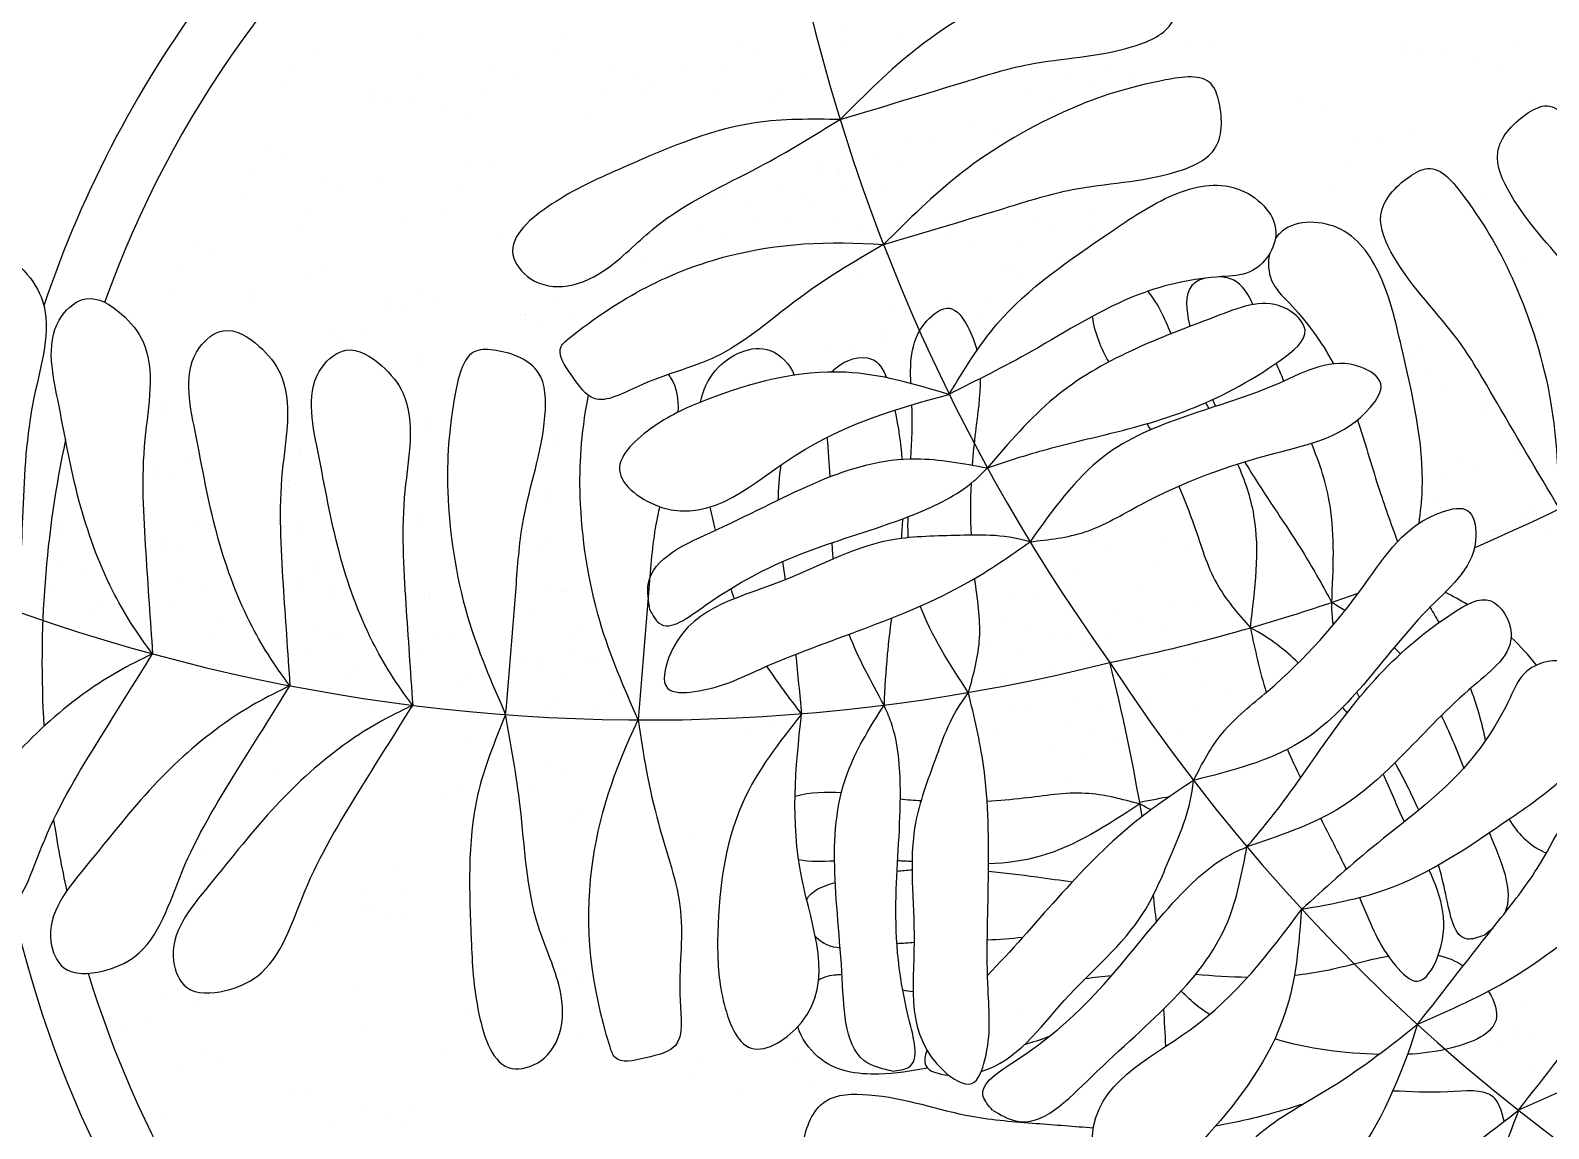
# Model space of a CAD drawing. Header units: millimetres. Extents: x -171 to 194, y -206 to 166.
# Drawn here: x -96 to 39, y -41.5 to 56.2 of the extents above; entities that cross this region are included whole.
import ezdxf

# ---------------------------------------------------------------- set-up
doc = ezdxf.new("R2010")
doc.units = ezdxf.units.MM
for name, color, linetype in [('ceco.net 289 plantpot', 7, 'Continuous'), ('ceco.net 289 pot plant', 95, 'Continuous'), ('ceco.net 289 potting soil', 27, 'Continuous')]:
    doc.layers.add(name, color=color, linetype=linetype)

msp = doc.modelspace()

# ---------------------------------------------------------------- linework, layer by layer
at = {"layer": 'ceco.net 289 plantpot'}
for radius, start, end in [(100, 124.1056, 161.4936), (95, 128.4024, 160.287), (95, 167.9498, 183.434), (95, 188.472, 192.3649), (100, 192.6328, 251.4936), (95, 196.9296, 250.287)]:
    msp.add_arc((0, 0), radius, start, end, dxfattribs=at)
at = {"layer": 'ceco.net 289 pot plant'}
for centre, start, end in [((136.2, 97.78), 163.4487, 215.6738), ((-33.84, 164.21), 293.2872, 333.8699), ((-41.13, 162.54), 231.9759, 284.201), ((-33.84, 164.21), 281.6448, 289.4887), ((-162.54, -41.13), 9.41, 14.201), ((140.43, 91.6), 213.1176, 282.1874), ((-162.54, -41.13), 6.1838, 6.998), ((-162.54, -41.13), 2.3842, 3.5214)]:
    msp.add_arc(centre, 167.66, start, end, dxfattribs=at)
for points, knots in [([(-24, 48.31), (-21.8, 50.52), (-16.95, 55.38), (-8.03, 60.47), (-1.09, 62.71), (5.05, 63.63), (6.17, 60.16), (6.16, 56.37), (0.11, 53.85), (-6.07, 53.79), (-14.71, 51.1), (-20.27, 49.43), (-24, 48.31)], [0, 0, 0, 0, 9.382838, 20.626338, 29.494268, 33.574539, 35.36567, 39.594133, 43.517154, 52.88698, 58.653797, 70.36787, 70.36787, 70.36787, 70.36787]), ([(-20.13, 37.18), (-17.92, 39.38), (-13.08, 44.24), (-4.16, 49.33), (2.78, 51.57), (8.92, 52.49), (10.05, 49.02), (10.03, 45.23), (3.98, 42.71), (-2.2, 42.65), (-10.83, 39.96), (-16.4, 38.29), (-20.13, 37.18)], [0, 0, 0, 0, 9.382838, 20.626338, 29.494268, 33.574539, 35.36567, 39.594133, 43.517154, 52.88698, 58.653797, 70.36787, 70.36787, 70.36787, 70.36787]), ([(50.4, 19.25), (50.27, 22.37), (50.01, 29.22), (46.89, 39.01), (43.31, 45.36), (39.43, 50.2), (36.24, 48.41), (33.69, 45.61), (36.42, 39.66), (40.93, 35.43), (45.45, 27.59), (48.41, 22.6), (50.4, 19.25)], [0, 0, 0, 0, 9.382838, 20.626338, 29.494268, 33.574539, 35.36567, 39.594133, 43.517154, 52.88698, 58.653797, 70.36787, 70.36787, 70.36787, 70.36787]), ([(-24, 48.31), (-26.54, 48.35), (-33.38, 48.46), (-42.13, 44.55), (-49.13, 41.47), (-54.33, 37.25), (-51.5, 33.62), (-47.95, 33.16), (-44.03, 35.24), (-39.42, 40.22), (-31.73, 43.55), (-26.32, 46.89), (-23.97, 48.35)], [0, 0, 0, 0, 7.590313, 20.454844, 27.109435, 32.765399, 35.391152, 38.784652, 42.725385, 48.220503, 58.997267, 67.325939, 67.325939, 67.325939, 67.325939]), ([(40, 13.68), (39.88, 16.8), (39.61, 23.66), (36.5, 33.44), (32.91, 39.8), (29.03, 44.64), (25.85, 42.85), (23.29, 40.05), (26.02, 34.1), (30.53, 29.87), (35.05, 22.03), (38.01, 17.03), (40, 13.68)], [0, 0, 0, 0, 9.382838, 20.626338, 29.494268, 33.574539, 35.36567, 39.594133, 43.517154, 52.88698, 58.653797, 70.36787, 70.36787, 70.36787, 70.36787]), ([(-14.29, 23.86), (-12.97, 26.04), (-9.41, 31.92), (-1.68, 37.08), (5.16, 41.81), (11.25, 43.24), (16.09, 38.75), (13.12, 34.42), (8.24, 34.35), (1.37, 32.86), (-6.16, 27.93), (-11.85, 25.09), (-14.33, 23.85)], [0, 0, 0, 0, 7.590313, 20.454844, 27.109435, 32.765399, 37.953801, 42.158279, 44.701035, 52.251373, 63.028137, 71.356809, 71.356809, 71.356809, 71.356809]), ([(27.51, 12.38), (27.65, 13.37), (28.19, 18.61), (26.37, 26.11), (24.55, 34.24), (21.04, 39.42), (16.03, 39.4), (14.83, 37.86), (14.73, 37.69)], [0.0091578, 0.0091578, 0.0091578, 0.0091578, 0.01518063, 0.04090969, 0.05421887, 0.0655308, 0.0759076, 0.07705323, 0.07705323, 0.07705323, 0.07705323]), ([(-97.07, 4.48), (-96.96, 7.51), (-96.71, 13.9), (-96.29, 22.94), (-93.72, 30.66), (-96.45, 35), (-99.31, 37.23), (-103.7, 34.34), (-102.9, 27.01), (-102.41, 19), (-100.49, 10.98), (-98.29, 6.51), (-97.07, 4.48)], [0.0052118, 0.0052118, 0.0052118, 0.0052118, 0.023307, 0.0434891, 0.0608041, 0.0670587, 0.0739783, 0.0791577, 0.0941122, 0.112631, 0.1295455, 0.1425478, 0.1425478, 0.1425478, 0.1425478]), ([(-20.13, 37.18), (-24.99, 37.56), (-34.99, 36.96), (-43.94, 32.3), (-49.44, 27.75), (-47.77, 25.43), (-45.81, 22.54), (-40.52, 25.54), (-34.35, 26.77), (-27.78, 32.65), (-22.82, 35.64), (-20.13, 37.18)], [0.0013081, 0.0013081, 0.0013081, 0.0013081, 0.0286488, 0.0605725, 0.0625914, 0.0681089, 0.0738116, 0.0818962, 0.0977429, 0.1139236, 0.1326013, 0.1326013, 0.1326013, 0.1326013]), ([(14.2, 36.34), (14.04, 35.55), (14.17, 33.74), (17.01, 31.04), (18.84, 28.53), (19.9, 26.57)], [0.07981882, 0.07981882, 0.07981882, 0.07981882, 0.08431656, 0.08940207, 0.10278415, 0.10278415, 0.10278415, 0.10278415]), ([(8.43, 34.19), (7.98, 34.06), (6.51, 33.27), (6.81, 31.3), (7.1, 29.95), (7.11, 29.9)], [0.196813953, 0.196813953, 0.196813953, 0.196813953, 0.199496196, 0.206499961, 0.206754021, 0.206754021, 0.206754021, 0.206754021]), ([(12.71, 31.84), (12.16, 33.19), (11.39, 34.07), (10.1, 34.3), (9.82, 34.32)], [0.187004793, 0.187004793, 0.187004793, 0.187004793, 0.192715393, 0.194273413, 0.194273413, 0.194273413, 0.194273413]), ([(-85.16, 0.76), (-85.37, 3.78), (-85.81, 10.16), (-86.36, 19.19), (-84.62, 27.14), (-87.8, 31.17), (-90.88, 33.08), (-94.94, 29.74), (-93.36, 22.53), (-92.02, 14.62), (-89.26, 6.85), (-86.59, 2.64), (-85.16, 0.76)], [0.0052118, 0.0052118, 0.0052118, 0.0052118, 0.023307, 0.0434891, 0.0608041, 0.0670587, 0.0739783, 0.0791577, 0.0941122, 0.112631, 0.1295455, 0.1425478, 0.1425478, 0.1425478, 0.1425478]), ([(-10.89, 17.31), (-8.99, 19.53), (-3.47, 26), (6.13, 29.5), (14.69, 32.8), (18.34, 29.26), (10.39, 23.11), (2.99, 21.03), (-6.2, 18.89), (-9.46, 17.79), (-10.89, 17.31)], [0, 0, 0, 0, 8.638946, 25.092333, 31.061174, 33.529494, 37.031377, 54.48071, 60.310517, 64.838593, 64.838593, 64.838593, 64.838593]), ([(-17.7, 24.83), (-17.78, 26.85), (-17.68, 29.59), (-14.14, 32.18), (-12.55, 29.94), (-12.01, 28.47), (-11.83, 27.75)], [0.20041589, 0.20041589, 0.20041589, 0.20041589, 0.21197376, 0.21661728, 0.22112252, 0.22545507, 0.22545507, 0.22545507, 0.22545507]), ([(-72.94, -2.08), (-73.15, 0.94), (-73.59, 7.32), (-74.13, 16.35), (-72.4, 24.3), (-75.58, 28.33), (-78.66, 30.24), (-82.71, 26.9), (-81.14, 19.69), (-79.79, 11.78), (-77.03, 4.01), (-74.36, -0.2), (-72.94, -2.08)], [0.0052118, 0.0052118, 0.0052118, 0.0052118, 0.023307, 0.0434891, 0.0608041, 0.0670587, 0.0739783, 0.0791577, 0.0941122, 0.112631, 0.1295455, 0.1425478, 0.1425478, 0.1425478, 0.1425478]), ([(-62.02, -3.82), (-62.23, -0.8), (-62.67, 5.58), (-63.22, 14.61), (-61.48, 22.56), (-64.67, 26.59), (-67.75, 28.5), (-71.8, 25.17), (-70.22, 17.96), (-68.88, 10.05), (-66.12, 2.28), (-63.45, -1.94), (-62.02, -3.82)], [0.0052118, 0.0052118, 0.0052118, 0.0052118, 0.023307, 0.0434891, 0.0608041, 0.0670587, 0.0739783, 0.0791577, 0.0941122, 0.112631, 0.1295455, 0.1425478, 0.1425478, 0.1425478, 0.1425478]), ([(-53.75, -4.65), (-55, -1.79), (-57.74, 4.5), (-59.21, 14.66), (-58.75, 21.94), (-57.37, 27.99), (-53.72, 27.77), (-50.2, 26.36), (-50.07, 19.81), (-52.28, 14.04), (-52.94, 5.02), (-53.42, -0.77), (-53.75, -4.65)], [0, 0, 0, 0, 9.382838, 20.626338, 29.494268, 33.574539, 35.36567, 39.594133, 43.517154, 52.88698, 58.653797, 70.36787, 70.36787, 70.36787, 70.36787]), ([(-36.42, 23.17), (-36.2, 24.19), (-35.1, 26.79), (-30.65, 28.93), (-28.48, 26.54), (-28.07, 25.55)], [0.05936867, 0.05936867, 0.05936867, 0.05936867, 0.0655308, 0.0759076, 0.08188121, 0.08188121, 0.08188121, 0.08188121]), ([(-24.72, 25.84), (-24.64, 25.94), (-23.79, 26.86), (-21.17, 27.71), (-20.17, 26.11), (-19.88, 25.35)], [0.19196108, 0.19196108, 0.19196108, 0.19196108, 0.19271539, 0.1994962, 0.20393568, 0.20393568, 0.20393568, 0.20393568]), ([(-7.1, 10.74), (-5.1, 13.55), (0.28, 21.11), (12.16, 22.82), (20.47, 27.66), (24.77, 24.94), (21.65, 20.16), (13.5, 18.63), (4.8, 15.44), (-1.93, 11.3), (-5.44, 10.92), (-7.1, 10.74)], [0, 0, 0, 0, 10.026703, 26.902639, 34.34217, 36.663926, 38.916547, 48.326565, 61.187254, 66.697078, 71.644712, 71.644712, 71.644712, 71.644712]), ([(-14.33, 23.85), (-18.94, 22.57), (-27.61, 20.16), (-36.75, 10.92), (-45.38, 17.03), (-40.35, 21.49), (-33.9, 24.35), (-24.45, 26.9), (-17.36, 24.76), (-14.33, 23.85)], [0, 0, 0, 0, 14.579788, 27.423449, 32.447354, 37.37669, 42.640192, 55.267752, 64.636159, 64.636159, 64.636159, 64.636159]), ([(-39.28, 25.62), (-39.21, 25.53), (-38.53, 24.64), (-38.39, 23.4), (-38.42, 22.27)], [0.219170433, 0.219170433, 0.219170433, 0.219170433, 0.219924008, 0.226245223, 0.226245223, 0.226245223, 0.226245223]), ([(-11.53, 25.26), (-11.52, 23.68), (-11.92, 21.12), (-12.17, 18.55), (-12.24, 17.56)], [0.08716938, 0.08716938, 0.08716938, 0.08716938, 0.09665313, 0.10259862, 0.10259862, 0.10259862, 0.10259862]), ([(-40.05, 13.86), (-40.17, 13.34), (-40.68, 10.97), (-41.15, 4.55), (-41.64, -1.24), (-41.96, -5.12), (-43.21, -2.26), (-45.96, 4.02), (-47.43, 14.19), (-47.04, 20.29), (-46.4, 23.7), (-46.39, 23.77)], [0.10249296, 0.10249296, 0.10249296, 0.10249296, 0.10577396, 0.11730759, 0.14073574, 0.14073574, 0.14073574, 0.15950142, 0.18198842, 0.19972428, 0.20007263, 0.20007263, 0.20007263, 0.20007263]), ([(22.02, 21.57), (22.69, 19.62), (23.72, 15.94), (25, 12.37), (25.6, 10.75)], [0.11370204, 0.11370204, 0.11370204, 0.11370204, 0.12605627, 0.13644147, 0.13644147, 0.13644147, 0.13644147]), ([(11.99, 17.86), (12.73, 16.62), (14.54, 13.83), (17.36, 9.69), (19.02, 6.66), (19.74, 5.34), (19.89, 8.29), (20.13, 13.32), (18.68, 17.7), (17.94, 19.5)], [0.10135532, 0.10135532, 0.10135532, 0.10135532, 0.11034143, 0.12200105, 0.1310572, 0.1310572, 0.1310572, 0.14833509, 0.16045191, 0.16045191, 0.16045191, 0.16045191]), ([(-40.92, 4.68), (-41.05, 5.48), (-41.58, 8.99), (-30.45, 13.5), (-21.5, 19.29), (-13.04, 17.71), (-10.89, 17.31)], [0, 0, 0, 0, 2.29048, 10.117096, 28.908213, 35.296547, 35.296547, 35.296547, 35.296547]), ([(6.13, 15.69), (6.63, 14.53), (7.77, 11.64), (9.08, 7), (11.4, 4.34), (12.5, 3.08), (12.93, 6.51), (13.59, 11.64), (12.03, 16.18), (11.37, 17.67)], [0.11481858, 0.11481858, 0.11481858, 0.11481858, 0.12237451, 0.13339416, 0.14328942, 0.14328942, 0.14328942, 0.16334283, 0.17331196, 0.17331196, 0.17331196, 0.17331196]), ([(-40.92, 4.68), (-40.67, 4.21), (-39.64, 2.3), (-30.11, 9.92), (-21.91, 10.92), (-13.08, 15.09), (-11.28, 16.91), (-10.89, 17.31)], [0, 0, 0, 0, 1.460805, 5.895017, 26.203889, 32.232936, 33.888799, 33.888799, 33.888799, 33.888799]), ([(7.44, -10.5), (10.79, -9.65), (19.78, -7.37), (25.68, 3.08), (33.19, 9.08), (32.21, 14.07), (26.63, 12.89), (22.26, 5.85), (16.13, -1.11), (9.83, -5.89), (8.21, -9.02), (7.44, -10.5)], [0, 0, 0, 0, 10.026703, 26.902639, 34.34217, 36.663926, 38.916547, 48.326565, 61.187254, 66.697078, 71.644712, 71.644712, 71.644712, 71.644712]), ([(-7.1, 10.74), (-8.9, 9.46), (-16.2, 4.42), (-27.42, 1.45), (-35.25, -2.62), (-40.09, -2.8), (-38.54, 4.6), (-29.51, 6.41), (-21.33, 11.2), (-13.66, 11.25), (-9.65, 11.46), (-7.1, 10.74)], [0.0022642, 0.0022642, 0.0022642, 0.0022642, 0.0155355, 0.0554913, 0.0679169, 0.0727321, 0.0782759, 0.1017939, 0.1228695, 0.1346853, 0.1470022, 0.1470022, 0.1470022, 0.1470022]), ([(-12.04, 7.47), (-11.82, 5.69), (-11.24, 2.27), (-12.15, -1.07), (-12.59, -2.68), (-14.24, -0.15), (-15.88, 2.37), (-16.86, 5.02)], [0.12277298, 0.12277298, 0.12277298, 0.12277298, 0.13339416, 0.14328942, 0.14328942, 0.14328942, 0.16076807, 0.16076807, 0.16076807, 0.16076807]), ([(12.2, -16.41), (15, -15.47), (23.14, -12.72), (28.75, -4.52), (36.91, 1.46), (34.06, 6.54), (25.61, 1.61), (20.65, -4.86), (15.38, -12.61), (13.16, -15.26), (12.2, -16.41)], [0, 0, 0, 0, 8.638946, 25.092333, 30.829098, 34.2195, 37.721382, 55.170715, 61.000523, 65.528598, 65.528598, 65.528598, 65.528598]), ([(19.88, 3.36), (19.86, 3.47), (19.78, 4.13), (19.76, 4.79), (19.74, 5.34)], [0.063799728, 0.063799728, 0.063799728, 0.063799728, 0.064465873, 0.067777598, 0.067777598, 0.067777598, 0.067777598]), ([(-19.43, 3.95), (-19.57, 2.88), (-19.89, 0.29), (-20.02, -2.29), (-20.09, -3.8), (-21.24, -1.7), (-22.38, 0.39), (-23.2, 2.51)], [0.11552668, 0.11552668, 0.11552668, 0.11552668, 0.12200105, 0.1310572, 0.1310572, 0.1310572, 0.14499981, 0.14499981, 0.14499981, 0.14499981]), ([(16.76, -0.04), (15.59, 1.07), (14.33, 2.16), (12.5, 3.08), (12.91, 1.15), (13.34, -0.78), (13.91, -2.67)], [0.13748532, 0.13748532, 0.13748532, 0.13748532, 0.14700221, 0.14700221, 0.14700221, 0.15884763, 0.15884763, 0.15884763, 0.15884763]), ([(-85.16, 0.76), (-86.77, -1.81), (-90.15, -7.23), (-94.89, -14.94), (-97.1, -22.77), (-101.8, -24.83), (-105.42, -25.06), (-107.42, -20.21), (-102.64, -14.59), (-97.73, -8.25), (-91.64, -2.69), (-87.3, -0.23), (-85.16, 0.76)], [0.0052118, 0.0052118, 0.0052118, 0.0052118, 0.023307, 0.0434891, 0.0608041, 0.0670587, 0.0739783, 0.0791577, 0.0941122, 0.112631, 0.1295455, 0.1425478, 0.1425478, 0.1425478, 0.1425478]), ([(17.08, -21.96), (19.59, -21.51), (26.36, -20.32), (33.96, -14.98), (40.85, -10.31), (44.39, -5.15), (41.94, 0.98), (36.84, -0.22), (35, -4.74), (31.13, -10.61), (23.81, -15.85), (19.1, -20.13), (17.05, -21.99)], [0, 0, 0, 0, 7.590313, 20.454844, 27.109435, 32.765399, 37.953801, 42.158279, 44.701035, 52.251373, 63.028137, 71.356809, 71.356809, 71.356809, 71.356809]), ([(-72.94, -2.08), (-74.54, -4.65), (-77.93, -10.06), (-82.67, -17.78), (-84.87, -25.61), (-89.58, -27.67), (-93.19, -27.9), (-95.2, -23.05), (-90.42, -17.43), (-85.51, -11.08), (-79.42, -5.53), (-75.08, -3.07), (-72.94, -2.08)], [0.0052118, 0.0052118, 0.0052118, 0.0052118, 0.023307, 0.0434891, 0.0608041, 0.0670587, 0.0739783, 0.0791577, 0.0941122, 0.112631, 0.1295455, 0.1425478, 0.1425478, 0.1425478, 0.1425478]), ([(-12.59, -2.68), (-12.06, -4.82), (-10.04, -13.46), (-11.39, -24.99), (-10.46, -33.77), (-12.07, -38.33), (-18.38, -34.18), (-16.77, -25.11), (-18.23, -15.75), (-15.47, -8.59), (-14.2, -4.78), (-12.59, -2.68)], [0.0022642, 0.0022642, 0.0022642, 0.0022642, 0.0155355, 0.0554913, 0.0679169, 0.0727321, 0.0782759, 0.1017939, 0.1228695, 0.1346853, 0.1470022, 0.1470022, 0.1470022, 0.1470022]), ([(32.08, -2.31), (32.44, -3.28), (32.93, -4.8), (33.3, -6.41), (33.42, -6.96)], [0.152363915, 0.152363915, 0.152363915, 0.152363915, 0.158431893, 0.161569803, 0.161569803, 0.161569803, 0.161569803]), ([(-62.02, -3.82), (-63.63, -6.38), (-67.02, -11.8), (-71.75, -19.52), (-73.96, -27.35), (-78.66, -29.41), (-82.28, -29.64), (-84.29, -24.79), (-79.5, -19.17), (-74.59, -12.82), (-68.5, -7.26), (-64.17, -4.8), (-62.02, -3.82)], [0.0052118, 0.0052118, 0.0052118, 0.0052118, 0.023307, 0.0434891, 0.0608041, 0.0670587, 0.0739783, 0.0791577, 0.0941122, 0.112631, 0.1295455, 0.1425478, 0.1425478, 0.1425478, 0.1425478]), ([(-19.34, -36.37), (-20.12, -36.19), (-23.59, -35.4), (-23.71, -23.39), (-25.82, -12.94), (-21.25, -5.65), (-20.09, -3.8)], [0, 0, 0, 0, 2.29048, 10.117096, 28.908213, 35.296547, 35.296547, 35.296547, 35.296547]), ([(-19.34, -36.37), (-18.8, -36.31), (-16.65, -36.04), (-20.25, -24.39), (-18.18, -16.4), (-18.83, -6.65), (-19.87, -4.3), (-20.09, -3.8)], [0, 0, 0, 0, 1.460805, 5.895017, 26.203889, 32.232936, 33.888799, 33.888799, 33.888799, 33.888799]), ([(-53.75, -4.65), (-54.71, -7), (-57.32, -13.33), (-56.88, -22.9), (-56.58, -30.54), (-54.55, -36.92), (-50.14, -35.62), (-48.41, -32.48), (-48.91, -28.07), (-51.86, -21.96), (-52.14, -13.58), (-53.27, -7.33), (-53.76, -4.61)], [0, 0, 0, 0, 7.590313, 20.454844, 27.109435, 32.765399, 35.391152, 38.784652, 42.725385, 48.220503, 58.997267, 67.325939, 67.325939, 67.325939, 67.325939]), ([(-41.96, -5.12), (-44.1, -9.51), (-47.2, -19.03), (-46.15, -29.07), (-43.93, -35.85), (-41.15, -35.14), (-37.75, -34.38), (-38.6, -28.36), (-37.49, -22.16), (-40.56, -13.9), (-41.52, -8.19), (-41.96, -5.12)], [0.0013081, 0.0013081, 0.0013081, 0.0013081, 0.0286488, 0.0605725, 0.0625914, 0.0681089, 0.0738116, 0.0818962, 0.0977429, 0.1139236, 0.1326013, 0.1326013, 0.1326013, 0.1326013]), ([(-27.44, -4.61), (-27.94, -9.36), (-28.87, -18.31), (-23.62, -30.2), (-32.46, -36), (-34.77, -29.68), (-35.07, -22.64), (-33.98, -12.9), (-29.4, -7.09), (-27.44, -4.61)], [0, 0, 0, 0, 14.579788, 27.423449, 32.447354, 37.37669, 42.640192, 55.267752, 64.636159, 64.636159, 64.636159, 64.636159]), ([(27.38, -32.21), (30.23, -30.96), (36.51, -28.2), (44.48, -21.72), (49.08, -16.06), (52.17, -10.67), (49.33, -8.37), (45.79, -7.01), (41.26, -11.74), (38.97, -17.48), (33.33, -24.56), (29.77, -29.14), (27.38, -32.21)], [0, 0, 0, 0, 9.382838, 20.626338, 29.494268, 33.574539, 35.36567, 39.594133, 43.517154, 52.88698, 58.653797, 70.36787, 70.36787, 70.36787, 70.36787]), ([(-11.44, -36.4), (-8.25, -35.44), (-4.14, -29.39), (2.72, -23.94), (5.54, -16.8), (7.19, -13.14), (7.44, -10.5), (5.6, -11.72), (-1.37, -16.45), (-6.71, -23.55), (-10.88, -27.85)], [0.0825218, 0.0825218, 0.0825218, 0.0825218, 0.1017939, 0.1228695, 0.1346853, 0.1470022, 0.1470022, 0.1470022, 0.1602735, 0.1975256, 0.1975256, 0.1975256, 0.1975256]), ([(-10.93, -12.33), (-9.84, -12.28), (-6.92, -12.04), (-2.34, -11.22), (1.07, -12.15), (2.68, -12.59), (-0.22, -14.48), (-4.51, -17.27), (-9.22, -17.87), (-10.79, -17.93)], [0.11585868, 0.11585868, 0.11585868, 0.11585868, 0.12237451, 0.13339416, 0.14328942, 0.14328942, 0.14328942, 0.16334283, 0.1730011, 0.1730011, 0.1730011, 0.1730011]), ([(35.52, -13.94), (36.23, -15.17), (37.25, -16.25), (38.77, -16.93), (38.84, -16.96)], [0.17549364, 0.17549364, 0.17549364, 0.17549364, 0.184119216, 0.18449892, 0.18449892, 0.18449892, 0.18449892]), ([(36.36, -39.85), (39.22, -38.6), (45.5, -35.84), (53.47, -29.36), (58.07, -23.7), (61.15, -18.32), (58.32, -16.01), (54.78, -14.65), (50.24, -19.38), (47.95, -25.12), (42.32, -32.2), (38.75, -36.78), (36.36, -39.85)], [0, 0, 0, 0, 9.382838, 20.626338, 29.494268, 33.574539, 35.36567, 39.594133, 43.517154, 52.88698, 58.653797, 70.36787, 70.36787, 70.36787, 70.36787]), ([(-10.44, -39.85), (-10.79, -39.44), (-12.2, -37.78), (-1.65, -31.66), (2.25, -24.38), (9.34, -17.65), (11.69, -16.63), (12.2, -16.41)], [0, 0, 0, 0, 1.460805, 5.895017, 26.203889, 32.232936, 33.888799, 33.888799, 33.888799, 33.888799]), ([(-10.44, -39.85), (-9.74, -40.25), (-6.66, -42.02), (1.57, -33.27), (10.21, -27.02), (11.79, -18.56), (12.2, -16.41)], [0, 0, 0, 0, 2.29048, 10.117096, 28.908213, 35.296547, 35.296547, 35.296547, 35.296547]), ([(-10.8, -18.58), (-9.37, -18.71), (-6.92, -19.02), (-4.39, -19.38), (-3.32, -19.51)], [0.1014618, 0.1014618, 0.1014618, 0.1014618, 0.11034143, 0.1167895, 0.1167895, 0.1167895, 0.1167895]), ([(22.2, -20.92), (22.29, -21.11), (23.16, -23.13), (24.14, -25.83), (27.57, -29.24), (30.53, -24.27), (29.55, -20.89), (28.4, -18.47)], [0.05413935, 0.05413935, 0.05413935, 0.05413935, 0.05549134, 0.0679169, 0.07273214, 0.07827595, 0.09381943, 0.09381943, 0.09381943, 0.09381943]), ([(33.26, -24.3), (32.75, -24.48), (30.69, -25.18), (30.13, -21.45), (29.47, -18.84), (29.24, -18.01)], [0, 0, 0, 0, 0.00292161, 0.01179003, 0.01623655, 0.01623655, 0.01623655, 0.01623655]), ([(17.05, -21.99), (14.19, -25.82), (8.81, -33.03), (-3.11, -38.21), (-0.55, -48.47), (5.44, -45.39), (10.44, -40.42), (16.24, -32.52), (16.81, -25.14), (17.05, -21.99)], [0, 0, 0, 0, 14.579788, 27.423449, 32.447354, 37.37669, 42.640192, 55.267752, 64.636159, 64.636159, 64.636159, 64.636159]), ([(-23.99, -25.42), (-24.81, -25.34), (-25.58, -25.06), (-26.18, -24.4), (-26.2, -24.37)], [0.187809468, 0.187809468, 0.187809468, 0.187809468, 0.192715393, 0.192962289, 0.192962289, 0.192962289, 0.192962289]), ([(16.41, -27.83), (17.33, -27.74), (20.08, -27.33), (22.93, -26.46), (24.77, -26.13)], [0.15305437, 0.15305437, 0.15305437, 0.15305437, 0.15843189, 0.16907535, 0.16907535, 0.16907535, 0.16907535]), ([(-25.9, -28.23), (-25.4, -27.97), (-24.68, -27.76), (-23.99, -27.78), (-23.82, -27.79)], [0.081159611, 0.081159611, 0.081159611, 0.081159611, 0.084316557, 0.085316534, 0.085316534, 0.085316534, 0.085316534]), ([(8.88, -31.32), (8.49, -31.09), (7.6, -30.48), (6.81, -29.7), (6.35, -29.25)], [0.012264353, 0.012264353, 0.012264353, 0.012264353, 0.015005755, 0.018868901, 0.018868901, 0.018868901, 0.018868901]), ([(33.68, -29.27), (34.26, -30.17), (35.1, -32.79), (30.4, -34.5), (27.64, -34.82), (26.5, -34.87)], [0.05918398, 0.05918398, 0.05918398, 0.05918398, 0.06489471, 0.07475338, 0.08181023, 0.08181023, 0.08181023, 0.08181023]), ([(-16.22, -36.09), (-17.64, -36.38), (-20.92, -36.9), (-25.52, -36.24), (-27.45, -33.42), (-27.76, -32.41)], [0.04549869, 0.04549869, 0.04549869, 0.04549869, 0.05421887, 0.0655308, 0.07149747, 0.07149747, 0.07149747, 0.07149747]), ([(27.38, -32.21), (25.97, -36.88), (21.8, -45.99), (14.22, -52.66), (7.99, -56.14), (6.43, -53.73), (4.44, -50.87), (9.15, -47.01), (12.54, -41.71), (20.39, -37.72), (24.97, -34.16), (27.38, -32.21)], [0.0013081, 0.0013081, 0.0013081, 0.0013081, 0.0286488, 0.0605725, 0.0625914, 0.0681089, 0.0738116, 0.0818962, 0.0977429, 0.1139236, 0.1326013, 0.1326013, 0.1326013, 0.1326013]), ([(-16.27, -34.52), (-16.46, -35.03), (-16.67, -36.26), (-15.25, -36.65), (-14.34, -36.72)], [0.069814141, 0.069814141, 0.069814141, 0.069814141, 0.072732138, 0.07726827, 0.07726827, 0.07726827, 0.07726827]), ([(-1.32, -44.6), (-2.08, -44.87), (-6.42, -46.3), (-14.19, -47.43), (-21.47, -46.97), (-27.52, -45.59), (-27.29, -41.94), (-25.89, -38.42), (-19.34, -38.28), (-13.57, -40.5), (-6.77, -40.99), (-3.16, -41.28), (-1.47, -41.41)], [0.0139341, 0.0139341, 0.0139341, 0.0139341, 0.0187657, 0.0412527, 0.0589885, 0.0671491, 0.0707313, 0.0791883, 0.0870343, 0.105774, 0.1173076, 0.1274745, 0.1274745, 0.1274745, 0.1274745]), ([(35.08, -40.83), (34.86, -39.91), (34.22, -37.77), (29.66, -38.41), (26.72, -38.19), (25.19, -38.14)], [0.06889786, 0.06889786, 0.06889786, 0.06889786, 0.07381163, 0.08189615, 0.09136316, 0.09136316, 0.09136316, 0.09136316]), ([(17.22, -39.3), (16.25, -39.59), (13.64, -40.4), (11.02, -40.97), (9.38, -41.27)], [0.10796045, 0.10796045, 0.10796045, 0.10796045, 0.11392358, 0.12394004, 0.12394004, 0.12394004, 0.12394004]), ([(36.36, -39.85), (35.48, -42.23), (33.1, -48.65), (26.29, -55.39), (20.89, -60.8), (15.07, -64.12), (12.71, -60.17), (13.57, -56.7), (16.93, -53.79), (23.24, -51.3), (29.12, -45.33), (34.19, -41.5), (36.4, -39.83)], [0, 0, 0, 0, 7.590313, 20.454844, 27.109435, 32.765399, 35.391152, 38.784652, 42.725385, 48.220503, 58.997267, 67.325939, 67.325939, 67.325939, 67.325939])]:
    msp.add_open_spline(points, degree=3, knots=knots, dxfattribs=at)
for points in [[(5.45, 29.25), (4.87, 30.62), (4.31, 31.98), (3.38, 33.03)], [(-1.57, 30.78), (-1.36, 29.3), (-0.8, 27.98), (-0.1, 26.73)], [(15.49, 25.04), (15.26, 25.56), (15.03, 26.09), (14.81, 26.63)], [(8.83, 22.59), (8.73, 22.77), (8.63, 22.94), (8.53, 23.12)], [(9.14, 23.39), (9.23, 23.19), (9.32, 22.98), (9.41, 22.78)], [(-19.12, 22.45), (-18.81, 20.95), (-18.6, 19.5), (-18.49, 18.09)], [(-17.7, 18.12), (-17.61, 19.7), (-17.55, 21.3), (-17.61, 22.92)], [(3.29, 21.26), (3.4, 21.07), (3.51, 20.89), (3.62, 20.7)], [(-24.89, 16.53), (-24.94, 17.67), (-25.01, 18.85), (-25.15, 20.05)], [(-29.28, 17.54), (-29.43, 16.51), (-29.5, 15.48), (-29.52, 14.45)], [(-12.34, 15.95), (-12.41, 14.41), (-12.42, 12.87), (-12.35, 11.33)], [(-35.09, 11.76), (-35.25, 12.45), (-35.41, 13.14), (-35.56, 13.83)], [(-18.44, 12.78), (-18.47, 12.19), (-18.51, 11.61), (-18.56, 11.03)], [(-17.94, 11.1), (-17.96, 11.72), (-17.96, 12.34), (-17.95, 12.97)], [(-24.61, 9.21), (-24.65, 9.68), (-24.68, 10.17), (-24.7, 10.65)], [(-29.11, 8.97), (-29.04, 8.43), (-28.96, 7.89), (-28.88, 7.35)], [(-33.4, 5.67), (-33.51, 5.97), (-33.61, 6.28), (-33.7, 6.58)], [(31.8, 5.15), (31.16, 5.54), (30.5, 5.9), (29.84, 6.25)], [(20.9, 4.61), (20.52, 4.85), (20.13, 5.1), (19.74, 5.34)], [(28.48, 4.91), (28.75, 4.46), (29.02, 4), (29.28, 3.54)], [(37.96, -0.24), (37.26, 0.64), (36.5, 1.47), (35.69, 2.24)], [(-27.95, 0.72), (-27.76, -1.05), (-27.6, -2.83), (-27.44, -4.61)], [(25.86, 0.76), (25.67, 0.95), (25.49, 1.14), (25.29, 1.33)], [(-27.44, -4.56), (-28.5, -3.17), (-29.56, -1.78), (-30.5, -0.33)], [(22.22, -3.11), (22.14, -2.95), (22.06, -2.79), (21.98, -2.64)], [(21.12, -4.48), (20.99, -4.32), (20.85, -4.16), (20.71, -4)], [(31.5, -9.39), (30.85, -7.74), (30.22, -6.18), (29.5, -4.72)], [(15.8, -7.74), (16.17, -8.59), (16.56, -9.43), (16.96, -10.27)], [(27.48, -13.14), (26.82, -11.64), (26.11, -10.26), (25.38, -8.92)], [(26.21, -14.17), (25.54, -12.75), (24.96, -11.31), (24.33, -9.92)], [(-28, -11.89), (-26.63, -11.52), (-25.25, -11.48), (-23.88, -11.58)], [(-18.64, -12.15), (-18.02, -12.21), (-17.41, -12.26), (-16.8, -12.29)], [(2.65, -12.43), (3.72, -12.23), (4.6, -12.06), (5.34, -11.92)], [(3.66, -13.12), (3.35, -12.96), (3.03, -12.78), (2.68, -12.59)], [(18.76, -13.88), (19.53, -15.41), (20.31, -16.92), (21.04, -18.42)], [(35.16, -22.27), (36.04, -20.34), (34.83, -17.69), (33.77, -15.14)], [(-24.49, -17.68), (-25.59, -17.73), (-26.67, -17.76), (-27.69, -17.57)], [(-18.93, -18.57), (-18.48, -18.52), (-18.04, -18.48), (-17.6, -18.46)], [(-17.6, -17.72), (-18.02, -17.7), (-18.45, -17.68), (-18.88, -17.66)], [(-26.97, -21.12), (-26.58, -20.3), (-25.53, -19.89), (-24.43, -19.59)], [(33.26, -24.3), (33.55, -24.07), (33.85, -23.83), (34.12, -23.59)], [(-17.41, -24.93), (-17.92, -24.96), (-18.42, -25), (-18.94, -25.04)], [(-7.77, -24.47), (-8.8, -24.6), (-9.84, -24.67), (-10.9, -24.71)], [(29.22, -26.06), (29.99, -26.23), (30.73, -26.53), (31.44, -26.99)], [(-2.17, -28.12), (-1.39, -28.02), (-0.61, -27.94), (0.17, -27.86)], [(7.65, -27.74), (9.18, -27.88), (10.71, -27.98), (12.27, -28)], [(-18.43, -29.14), (-18.12, -29.2), (-17.81, -29.25), (-17.5, -29.29)], [(-5.45, -33.32), (-6.16, -33.58), (-6.88, -33.81), (-7.61, -34.02)], [(23.98, -34.88), (20.92, -34.8), (17.67, -34.44), (14.67, -33.49)]]:
    msp.add_open_spline(points, degree=3, dxfattribs=at)
at = {"layer": 'ceco.net 289 potting soil'}
for p, q in [((-61.15, 55.57), (-61.15, 55.57)), ((-48.32, 55.64), (-48.32, 55.64)), ((-23.9, 56.17), (-23.9, 56.17)), ((-19.01, 55.67), (-19.01, 55.67)), ((-70.45, 54.31), (-70.45, 54.31)), ((-49.09, 54.49), (-49.09, 54.49)), ((-33.13, 54.81), (-33.13, 54.81)), ((-31.19, 54.27), (-31.19, 54.27)), ((-23.82, 55.34), (-23.82, 55.34)), ((7.03, 55.38), (7.03, 55.38)), ((8.96, 54.84), (8.96, 54.84)), ((26.22, 54.73), (26.22, 54.73)), ((27.72, 54.22), (27.72, 54.22)), ((29.65, 54.25), (29.65, 54.25)), ((36.23, 54.94), (36.23, 54.94)), ((-72.89, 52.97), (-72.89, 52.97)), ((-54.87, 53.02), (-54.87, 53.02)), ((-44.28, 52.78), (-44.28, 52.78)), ((-37.96, 53.07), (-37.96, 53.07)), ((-0.15, 52.92), (-0.15, 52.92)), ((26.3, 54), (26.3, 54)), ((32.79, 53.76), (32.79, 53.76)), ((34.92, 52.96), (34.92, 52.96)), ((-73.66, 51.82), (-73.66, 51.82)), ((-61.26, 52.51), (-61.26, 52.51)), ((-52.93, 52.48), (-52.93, 52.48)), ((-42.34, 52.24), (-42.34, 52.24)), ((-40.41, 51.73), (-40.41, 51.73)), ((-34.04, 52.55), (-34.04, 52.55)), ((-26.95, 52.42), (-26.95, 52.42)), ((-3.75, 51.93), (-3.75, 51.93)), ((-1.81, 51.4), (-1.81, 51.4)), ((1.79, 52.38), (1.79, 52.38)), ((-65.8, 50.55), (-65.8, 50.55)), ((-64.3, 50.03), (-64.3, 50.03)), ((-62.37, 50.06), (-62.37, 50.06)), ((-55.79, 50.76), (-55.79, 50.76)), ((-45.19, 50.52), (-45.19, 50.52)), ((-41.18, 50.58), (-41.18, 50.58)), ((-35.36, 50.56), (-35.36, 50.56)), ((-29.39, 51.08), (-29.39, 51.08)), ((-7.31, 50.93), (-7.31, 50.93)), ((-5.37, 50.39), (-5.37, 50.39)), ((16.92, 50.04), (16.92, 50.04)), ((37.89, 50.26), (37.89, 50.26)), ((-65.72, 49.82), (-65.72, 49.82)), ((-59.23, 49.57), (-59.23, 49.57)), ((-57.1, 48.78), (-57.1, 48.78)), ((-30.17, 49.93), (-30.17, 49.93)), ((18.85, 49.5), (18.85, 49.5)), ((-46.51, 48.54), (-46.51, 48.54)), ((-12.38, 48.01), (-12.38, 48.01)), ((-10.22, 47.45), (-10.22, 47.45)), ((26.85, 47.45), (26.85, 47.45)), ((-18, 46.78), (-18, 46.78)), ((-16.06, 46.24), (-16.06, 46.24)), ((21.85, 46.78), (21.85, 46.78)), ((23.78, 46.25), (23.78, 46.25)), ((-75.1, 45.85), (-75.1, 45.85)), ((-73.17, 45.31), (-73.17, 45.31)), ((-21.08, 45.07), (-21.08, 45.07)), ((-76.02, 43.59), (-76.02, 43.59)), ((-65.17, 43.26), (-65.17, 43.26)), ((-56.77, 44.57), (-56.77, 44.57)), ((-54.83, 44.03), (-54.83, 44.03)), ((-26.12, 43.94), (-26.12, 43.94)), ((-26.08, 44.41), (-26.08, 44.41)), ((-24.19, 43.4), (-24.19, 43.4)), ((-24.14, 43.87), (-24.14, 43.87)), ((-18.92, 44.51), (-18.92, 44.51)), ((20.93, 44.52), (20.93, 44.52)), ((-70.17, 42.6), (-70.17, 42.6)), ((-68.23, 42.06), (-68.23, 42.06)), ((-57.69, 42.31), (-57.69, 42.31)), ((-29.2, 42.23), (-29.2, 42.23)), ((-23.38, 42.17), (-23.38, 42.17)), ((-20.23, 42.53), (-20.23, 42.53)), ((-16.15, 42.28), (-16.15, 42.28)), ((19.62, 42.54), (19.62, 42.54)), ((-77.33, 41.61), (-77.33, 41.61)), ((-34.2, 41.57), (-34.2, 41.57)), ((-32.26, 41.03), (-32.26, 41.03)), ((-27.04, 41.67), (-27.04, 41.67)), ((-26.44, 40.97), (-26.44, 40.97)), ((-4.61, 41.37), (-4.61, 41.37)), ((32.03, 40.99), (32.03, 40.99)), ((33.24, 41.8), (33.24, 41.8)), ((-71.09, 40.34), (-71.09, 40.34)), ((-62.58, 39.31), (-62.58, 39.31)), ((-59, 40.33), (-59, 40.33)), ((-31.5, 39.33), (-31.5, 39.33)), ((-28.35, 39.69), (-28.35, 39.69)), ((-24.28, 39.44), (-24.28, 39.44)), ((-6.8, 39.42), (-6.8, 39.42)), ((-1.8, 40.08), (-1.8, 40.08)), ((-72.4, 38.35), (-72.4, 38.35)), ((-36.5, 38.67), (-36.5, 38.67)), ((-34.56, 38.13), (-34.56, 38.13)), ((-22.12, 38.89), (-22.12, 38.89)), ((-14.55, 38.1), (-14.55, 38.1)), ((-4.86, 38.88), (-4.86, 38.88)), ((-1.61, 38.66), (-1.61, 38.66)), ((-81.52, 37.2), (-81.52, 37.2)), ((-79.58, 36.67), (-79.58, 36.67)), ((-54.07, 37.81), (-54.07, 37.81)), ((-12.61, 37.56), (-12.61, 37.56)), ((-7.71, 37.15), (-7.71, 37.15)), ((23.04, 36.98), (23.04, 36.98)), ((-41.57, 35.75), (-41.57, 35.75)), ((-39.41, 35.19), (-39.41, 35.19)), ((-9.03, 35.17), (-9.03, 35.17)), ((-4.62, 35.51), (-4.62, 35.51)), ((36.81, 36.1), (36.81, 36.1)), ((-82.43, 34.94), (-82.43, 34.94)), ((-71.43, 34.5), (-71.43, 34.5)), ((-69.83, 34.81), (-69.83, 34.81)), ((-22.3, 34.49), (-22.3, 34.49)), ((-9.62, 34.85), (-9.62, 34.85)), ((-7.68, 34.31), (-7.68, 34.31)), ((-83.74, 32.96), (-83.74, 32.96)), ((-76.26, 32.85), (-76.26, 32.85)), ((-61.51, 33.31), (-61.51, 33.31)), ((-14.3, 32.43), (-14.3, 32.43)), ((-10.53, 32.59), (-10.53, 32.59)), ((25.63, 33.04), (25.63, 33.04)), ((-76.29, 32.35), (-76.29, 32.35)), ((-64.37, 31.59), (-64.37, 31.59)), ((-64.34, 32.08), (-64.34, 32.08)), ((-62.84, 31.57), (-62.84, 31.57)), ((-59.89, 32.21), (-59.89, 32.21)), ((-49.17, 32.21), (-49.17, 32.21)), ((-47.54, 31.11), (-47.54, 31.11)), ((-19.3, 31.77), (-19.3, 31.77)), ((-17.37, 31.24), (-17.37, 31.24)), ((-52.02, 30.48), (-52.02, 30.48)), ((-51.99, 30.98), (-51.99, 30.98)), ((-50.49, 30.46), (-50.49, 30.46)), ((-27.81, 31.04), (-27.81, 31.04)), ((-11.84, 30.61), (-11.84, 30.61)), ((38.51, 30.76), (38.51, 30.76)), ((-69.39, 29.59), (-69.39, 29.59)), ((-68.82, 28.89), (-68.82, 28.89)), ((-66.25, 29.1), (-66.25, 29.1)), ((-20.22, 29.51), (-20.22, 29.51)), ((-19.81, 28.98), (-19.81, 28.98)), ((18.39, 28.53), (18.39, 28.53)), ((-24.81, 28.32), (-24.81, 28.32)), ((-22.87, 27.79), (-22.87, 27.79)), ((-21.53, 27.53), (-21.53, 27.53)), ((26.7, 27.03), (26.7, 27.03)), ((27.3, 28.03), (27.3, 28.03)), ((-61.51, 26.45), (-61.51, 26.45)), ((-61.48, 26.95), (-61.48, 26.95)), ((-25.73, 26.06), (-25.73, 26.06)), ((28.32, 25.94), (28.32, 25.94)), ((-83.86, 23.09), (-83.86, 23.09)), ((29.89, 24.08), (29.89, 24.08)), ((-83.89, 22.59), (-83.89, 22.59)), ((-60.96, 21.62), (-60.96, 21.62)), ((33.36, 22.96), (33.36, 22.96)), ((33.49, 22.52), (33.49, 22.52)), ((-60.99, 21.12), (-60.99, 21.12)), ((-71.97, 18.99), (-71.97, 18.99)), ((-49.46, 19.33), (-49.46, 19.33)), ((-49.43, 19.82), (-49.43, 19.82)), ((22.65, 19.57), (22.65, 19.57)), ((35.94, 19.01), (35.94, 19.01)), ((-81.82, 18.21), (-81.82, 18.21)), ((-72, 18.5), (-72, 18.5)), ((30.96, 18.08), (30.96, 18.08)), ((-84.67, 16.49), (-84.67, 16.49)), ((-84.64, 16.98), (-84.64, 16.98)), ((-83.14, 16.47), (-83.14, 16.47)), ((28.11, 16.35), (28.11, 16.35)), ((28.13, 16.85), (28.13, 16.85)), ((29.64, 16.33), (29.64, 16.33)), ((32.58, 16.98), (32.58, 16.98)), ((-73.05, 15.58), (-73.05, 15.58)), ((-73.03, 16.07), (-73.03, 16.07)), ((-49.83, 15.12), (-49.83, 15.12)), ((-49.86, 14.63), (-49.86, 14.63)), ((28.7, 14.5), (28.7, 14.5)), ((37.75, 13.57), (37.75, 13.57)), ((-93.07, 12.2), (-93.07, 12.2)), ((-81.38, 12.2), (-81.38, 12.2)), ((-61.22, 12.49), (-61.22, 12.49)), ((-61.19, 12.99), (-61.19, 12.99)), ((37.01, 13), (37.01, 13)), ((-93.1, 11.71), (-93.1, 11.71)), ((-84.21, 10.97), (-84.21, 10.97)), ((-72.09, 11.61), (-72.09, 11.61)), ((-72.06, 12.1), (-72.06, 12.1)), ((34.16, 11.28), (34.16, 11.28)), ((34.18, 11.78), (34.18, 11.78)), ((35.69, 11.26), (35.69, 11.26)), ((38.63, 11.91), (38.63, 11.91)), ((-84.23, 10.48), (-84.23, 10.48)), ((-82.7, 10.46), (-82.7, 10.46)), ((-50.36, 10.15), (-50.36, 10.15)), ((-50.33, 10.64), (-50.33, 10.64)), ((-1.77, 10.59), (-1.77, 10.59)), ((0.17, 10.05), (0.17, 10.05)), ((4.77, 10.67), (4.77, 10.67)), ((6.71, 10.14), (6.71, 10.14)), ((-93.06, 8.63), (-93.06, 8.63)), ((-91.56, 8.12), (-91.56, 8.12)), ((-91.31, 8.31), (-91.31, 8.31)), ((-70.83, 8.15), (-70.83, 8.15)), ((-70.81, 8.65), (-70.81, 8.65)), ((-2.69, 8.32), (-2.69, 8.32)), ((3.85, 8.41), (3.85, 8.41)), ((32.27, 8.79), (32.27, 8.79)), ((-82.42, 7.09), (-82.42, 7.09)), ((-80.67, 6.77), (-80.67, 6.77)), ((-71.9, 7.01), (-71.9, 7.01)), ((-50.1, 6.81), (-50.1, 6.81)), ((-94.16, 6.59), (-94.16, 6.59)), ((-80.92, 6.58), (-80.92, 6.58)), ((-71.93, 6.51), (-71.93, 6.51)), ((-69.25, 6), (-69.25, 6)), ((-69.22, 6.5), (-69.22, 6.5)), ((-60.56, 5.67), (-60.56, 5.67)), ((-60.53, 6.17), (-60.53, 6.17)), ((-48.59, 6.3), (-48.59, 6.3)), ((-48.34, 6.5), (-48.34, 6.5)), ((-8.69, 6.17), (-8.69, 6.17)), ((-6.75, 5.63), (-6.75, 5.63)), ((-4, 6.34), (-4, 6.34)), ((2.54, 6.43), (2.54, 6.43)), ((5.8, 5.44), (5.8, 5.44)), ((-90.77, 4.2), (-90.77, 4.2)), ((-89.88, 5), (-89.88, 5)), ((-83.52, 5.05), (-83.52, 5.05)), ((-51.19, 4.77), (-51.19, 4.77)), ((0.51, 4.51), (0.51, 4.51)), ((7.73, 4.9), (7.73, 4.9)), ((-79.24, 3.46), (-79.24, 3.46)), ((-70.35, 2.91), (-70.35, 2.91)), ((-46.92, 3.18), (-46.92, 3.18)), ((-9.6, 3.9), (-9.6, 3.9)), ((-7.4, 2.94), (-7.4, 2.94)), ((2.45, 3.97), (2.45, 3.97)), ((4.88, 3.18), (4.88, 3.18)), ((-80.13, 2.66), (-80.13, 2.66)), ((-68.85, 2.39), (-68.85, 2.39)), ((-68.59, 2.59), (-68.59, 2.59)), ((-60.27, 2.7), (-60.27, 2.7)), ((-58.77, 2.18), (-58.77, 2.18)), ((-58.52, 2.38), (-58.52, 2.38)), ((-47.81, 2.38), (-47.81, 2.38)), ((-10.92, 1.92), (-10.92, 1.92)), ((-5.47, 2.4), (-5.47, 2.4)), ((-3.97, 2.04), (-3.97, 2.04)), ((-2.04, 1.51), (-2.04, 1.51)), ((-0.41, 2.25), (-0.41, 2.25)), ((-71.45, 0.87), (-71.45, 0.87)), ((-61.37, 0.65), (-61.37, 0.65)), ((-52.1, 0.26), (-52.1, 0.26)), ((-47.75, 0.68), (-47.75, 0.68)), ((-46.25, 0.16), (-46.25, 0.16)), ((-46, 0.36), (-46, 0.36)), ((-8.32, 0.68), (-8.32, 0.68)), ((-1.72, 0.27), (-1.72, 0.27)), ((3.57, 1.19), (3.57, 1.19)), ((5.57, 1.05), (5.57, 1.05)), ((7.51, 0.51), (7.51, 0.51)), ((-67.17, -0.72), (-67.17, -0.72)), ((-57.09, -0.93), (-57.09, -0.93)), ((-50.6, -0.25), (-50.6, -0.25)), ((-50.35, -0.06), (-50.35, -0.06)), ((-9.63, -1.31), (-9.63, -1.31)), ((-4.89, -0.22), (-4.89, -0.22)), ((4.66, -1.22), (4.66, -1.22)), ((-68.06, -1.53), (-68.06, -1.53)), ((-57.98, -1.74), (-57.98, -1.74)), ((-53.2, -1.78), (-53.2, -1.78)), ((-48.85, -1.37), (-48.85, -1.37)), ((-6.2, -2.2), (-6.2, -2.2)), ((8.38, -1.89), (8.38, -1.89)), ((10.31, -2.43), (10.31, -2.43)), ((-67.02, -3.63), (-67.02, -3.63)), ((-48.92, -3.37), (-48.92, -3.37)), ((-45.46, -3.76), (-45.46, -3.76)), ((-44.57, -2.96), (-44.57, -2.96)), ((-8.99, -3.82), (-8.99, -3.82)), ((-3, -3.34), (-3, -3.34)), ((-1.07, -3.88), (-1.07, -3.88)), ((3.34, -3.2), (3.34, -3.2)), ((-65.52, -4.14), (-65.52, -4.14)), ((-49.81, -4.18), (-49.81, -4.18)), ((-41.11, -5.15), (-41.11, -5.15)), ((-7.06, -4.36), (-7.06, -4.36)), ((7.46, -4.16), (7.46, -4.16)), ((-74.96, -6.56), (-74.96, -6.56)), ((-32.22, -6.51), (-32.22, -6.51)), ((-29.92, -5.8), (-29.92, -5.8)), ((-9.91, -6.08), (-9.91, -6.08)), ((-3.92, -5.61), (-3.92, -5.61)), ((-1.45, -6.32), (-1.45, -6.32)), ((6.15, -6.14), (6.15, -6.14)), ((-57.4, -6.91), (-57.4, -6.91)), ((-11.22, -8.07), (-11.22, -8.07)), ((-5.23, -7.59), (-5.23, -7.59)), ((0.49, -6.86), (0.49, -6.86)), ((-77.2, -9.23), (-77.2, -9.23)), ((-50.31, -9.33), (-50.31, -9.33)), ((-2.36, -8.59), (-2.36, -8.59)), ((-74.06, -9.72), (-74.06, -9.72)), ((-48.81, -9.84), (-48.81, -9.84)), ((-48.56, -9.65), (-48.56, -9.65)), ((-3.67, -10.57), (-3.67, -10.57)), ((-59.32, -12.01), (-59.32, -12.01)), ((-57.62, -11.37), (-57.62, -11.37)), ((-51.41, -11.37), (-51.41, -11.37)), ((-47.13, -12.96), (-47.13, -12.96)), ((-48.02, -13.77), (-48.02, -13.77)), ((-37.2, -15.55), (-37.2, -15.55)), ((-33.61, -15.03), (-33.61, -15.03)), ((-80.77, -16.91), (-80.77, -16.91)), ((-63.31, -18.57), (-63.31, -18.57)), ((-66.16, -20.29), (-66.16, -20.29)), ((-62.59, -20.41), (-62.59, -20.41)), ((-66.12, -21.73), (-66.12, -21.73)), ((-65.56, -22.1), (-65.56, -22.1)), ((-64.06, -22.61), (-64.06, -22.61)), ((-62.98, -22.22), (-62.98, -22.22)), ((-36.91, -21.65), (-36.91, -21.65)), ((-70.62, -22.99), (-70.62, -22.99)), ((-48.24, -24.51), (-48.24, -24.51)), ((-48.85, -27.8), (-48.85, -27.8)), ((-47.35, -28.31), (-47.35, -28.31)), ((-84.22, -29.7), (-84.22, -29.7)), ((-67.25, -28.86), (-67.25, -28.86)), ((-81.08, -30.19), (-81.08, -30.19)), ((-7.77, -30.81), (-7.77, -30.81)), ((36.75, -30.08), (36.75, -30.08)), ((-85.37, -31.91), (-85.37, -31.91)), ((-57.32, -31.46), (-57.32, -31.46)), ((-4.63, -31.3), (-4.63, -31.3)), ((-87.9, -32.44), (-87.9, -32.44)), ((-66.34, -32.48), (-66.34, -32.48)), ((-47.06, -33.46), (-47.06, -33.46)), ((34.68, -33.63), (34.68, -33.63)), ((36.16, -33.36), (36.16, -33.36)), ((36.19, -32.86), (36.19, -32.86)), ((37.69, -33.37), (37.69, -33.37)), ((-80.81, -34.86), (-80.81, -34.86)), ((-58.97, -34.99), (-58.97, -34.99)), ((-55.04, -34.24), (-55.04, -34.24)), ((-36.58, -35.05), (-36.58, -35.05)), ((-82.71, -36.31), (-82.71, -36.31)), ((-79.31, -35.37), (-79.31, -35.37)), ((-28.11, -35.38), (-28.11, -35.38)), ((37.73, -35.93), (37.73, -35.93)), ((-37.16, -37.02), (-37.16, -37.02)), ((-26.65, -37.65), (-26.65, -37.65)), ((-22.53, -36.78), (-22.53, -36.78)), ((-72.46, -38.32), (-72.46, -38.32)), ((-71.19, -38.14), (-71.19, -38.14)), ((-32.56, -38.07), (-32.56, -38.07)), ((-25.87, -38.78), (-25.87, -38.78)), ((-84.43, -40.45), (-84.43, -40.45)), ((-66.41, -39.49), (-66.41, -39.49)), ((-61.97, -39.91), (-61.97, -39.91)), ((-15.44, -39.2), (-15.44, -39.2)), ((-13.94, -39.71), (-13.94, -39.71)), ((-69.26, -41.22), (-69.26, -41.22)), ((-64.1, -40.56), (-64.1, -40.56)), ((-62.6, -41.07), (-62.6, -41.07)), ((-6.16, -41.16), (-6.16, -41.16))]:
    msp.add_line(p, q, dxfattribs=at)

doc.saveas('drawing.dxf')
